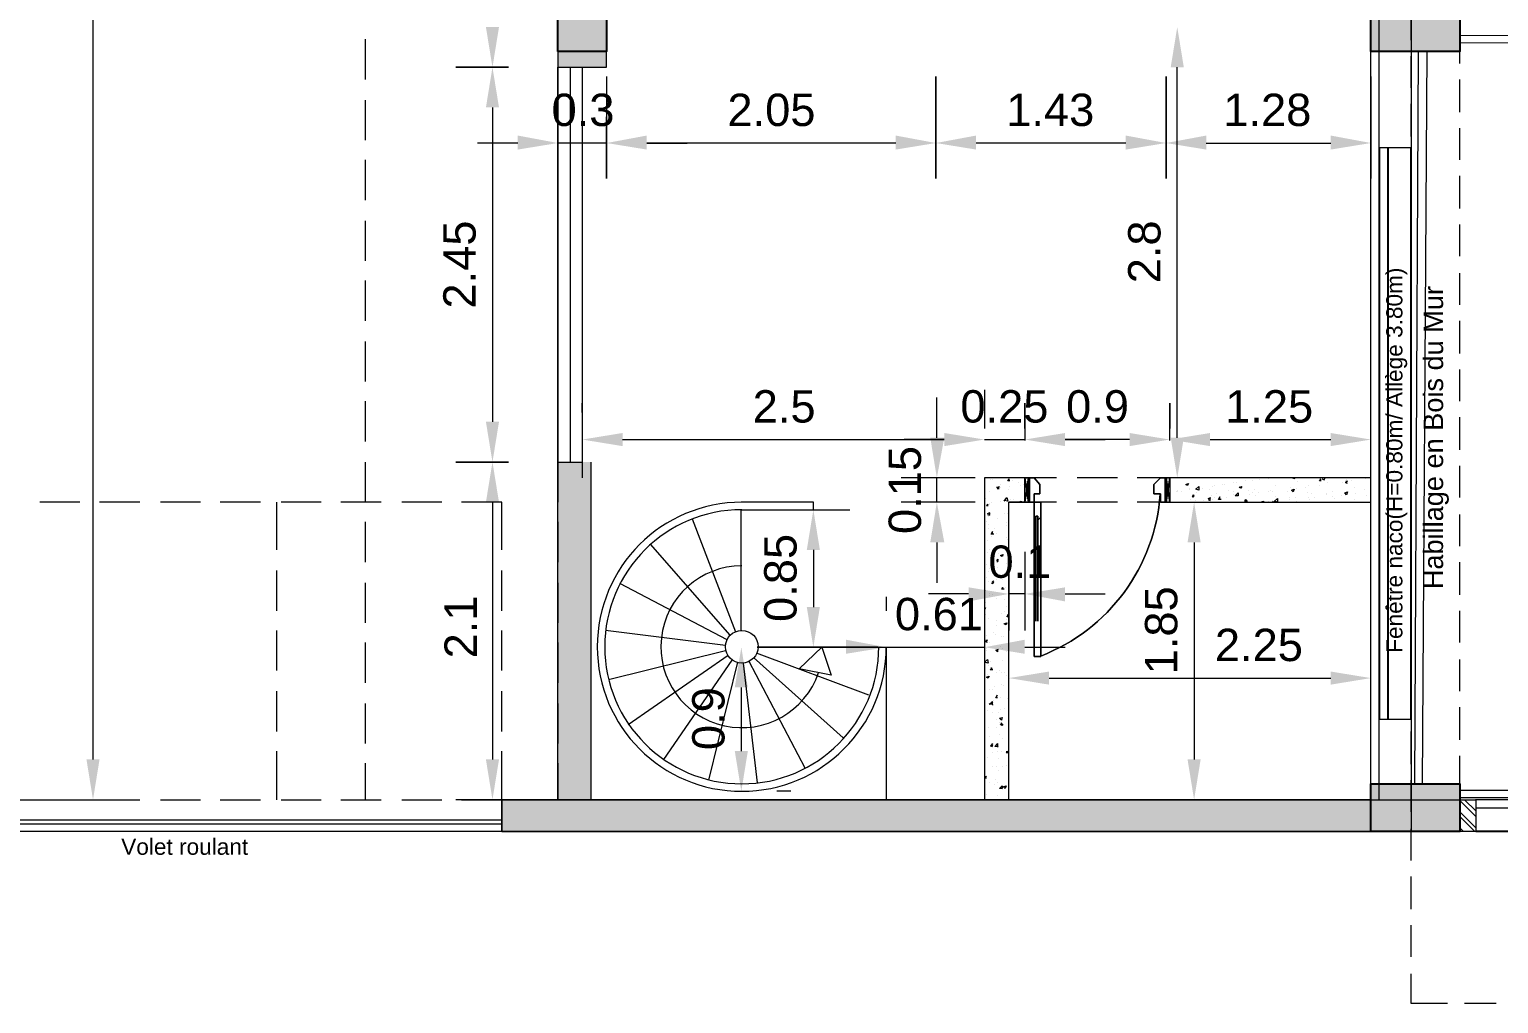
# Model space of a CAD drawing. Header units: metres. Extents: x 9.8 to 52.5, y 3 to 36.6.
# Drawn here: x 21.33 to 30.46, y 4.58 to 10.64 of the extents above; entities that cross this region are included whole.
import ezdxf

# ---------------------------------------------------------------- set-up
doc = ezdxf.new("R2010")
doc.units = ezdxf.units.M
doc.header["$MEASUREMENT"] = 0
for name, color, linetype, true_color in [('PDF_A+CACHE', 7, 'Continuous', 0x991b1e), ('PDF_A- PROJECTION', 252, 'Continuous', 0x696969), ('PDF_AA-HATCH', 7, 'Continuous', 0x525252), ('PDF_LAY-LINES', 7, 'Continuous', 0x939598), ('PDF_Layer3', 7, 'Continuous', 0xcc0000), ('PDF_RC i&d', 252, 'Continuous', 0x696969)]:
    doc.layers.add(name, color=color, linetype=linetype, true_color=true_color)
for name, color, linetype in [('PDF_A- DOORS AND WINDOWS', 7, 'Continuous'), ('PDF_A- STAIRS', 7, 'Continuous'), ('PDF_A- WALL', 7, 'Continuous'), ('PDF_A- WOOD', 7, 'Continuous'), ('PDF_A-FURNITURE', 7, 'Continuous'), ('PDF_BETON', 7, 'Continuous'), ('PDF_COTESCONSTRUCTION', 7, 'Continuous'), ('PDF_INTERIORWALL', 7, 'Continuous'), ('PDF_Text', 7, 'Continuous'), ('PDF_VETRATA', 7, 'Continuous')]:
    doc.layers.add(name, color=color, linetype=linetype)
doc.styles.add('PDF ArialMT', font='arial.ttf')

msp = doc.modelspace()

# ---------------------------------------------------------------- linework, layer by layer
at = {"layer": 'PDF_A+CACHE', "lineweight": 5}
for points in [[(23.4169, 10.575), (23.4169, 10.3251)], [(24.6143, 10.575), (24.6143, 10.3251)], [(23.4169, 10.1972), (23.4169, 9.9473)], [(24.6143, 10.1972), (24.6143, 9.9473)], [(23.4169, 9.8252), (23.4169, 9.5753)], [(24.6143, 9.8252), (24.6143, 9.5753)], [(23.4169, 9.4474), (23.4169, 9.1975)], [(24.6143, 9.4474), (24.6143, 9.1975)], [(23.4169, 9.0754), (23.4169, 8.8255)], [(24.6143, 9.0754), (24.6143, 8.8255)], [(23.4169, 8.6976), (23.4169, 8.4476)], [(24.6143, 8.6976), (24.6143, 8.4476)], [(23.4169, 8.3256), (23.4169, 8.0756)], [(24.6143, 8.3256), (24.6143, 8.0756)], [(23.4169, 7.9478), (23.4169, 7.6978)], [(24.6143, 7.9478), (24.6143, 7.6978)], [(23.4169, 7.5758), (23.4169, 7.3258)], [(24.6143, 7.5758), (24.6143, 7.3258)], [(23.4169, 7.1979), (23.4169, 6.948)], [(24.6143, 7.1979), (24.6143, 6.948)], [(23.4169, 6.8259), (23.4169, 6.576)], [(24.6143, 6.8259), (24.6143, 6.576)], [(23.4169, 6.4481), (23.4169, 6.1982)], [(24.6143, 6.4481), (24.6143, 6.1982)], [(23.4169, 6.0761), (23.4169, 5.8494)], [(24.6143, 6.0761), (24.6143, 5.8494)]]:
    msp.add_lwpolyline(points, dxfattribs=at)
at = {"layer": 'PDF_A- DOORS AND WINDOWS', "lineweight": 13}
msp.add_lwpolyline([(24.6143, 10.4007), (24.6143, 7.9478)], close=True, dxfattribs=at)
for points in [[(24.6899, 10.4007), (24.6899, 7.9478)], [(24.7654, 10.4007), (24.7654, 7.9478)]]:
    msp.add_lwpolyline(points, dxfattribs=at)
at = {"layer": 'PDF_A- DOORS AND WINDOWS', "color": 153, "lineweight": 25, "true_color": 0x5ca5e0}
for points in [[(29.7177, 9.9008), (29.7177, 6.3493)], [(29.77, 9.9008), (29.77, 6.3493)]]:
    msp.add_lwpolyline(points, dxfattribs=at)
at = {"layer": 'PDF_A- PROJECTION', "lineweight": 9}
for points in [[(29.9154, 10.5692), (29.9154, 10.7727)], [(29.6654, 10.4007), (29.6654, 10.5983)], [(30.2176, 10.4239), (30.2176, 10.6215)], [(29.9154, 10.2728), (29.9154, 10.4704)], [(30.2176, 10.1217), (30.2176, 10.3251)], [(29.6654, 10.0984), (29.6654, 10.3019)], [(29.9154, 9.9705), (29.9154, 10.174)], [(29.6654, 9.802), (29.6654, 9.9996)], [(30.2176, 9.8252), (30.2176, 10.0229)], [(29.9154, 9.6741), (29.9154, 9.8717)], [(29.6654, 9.4997), (29.6654, 9.6973)], [(30.2176, 9.523), (30.2176, 9.7264)], [(29.9154, 9.3718), (29.9154, 9.5695)], [(30.2176, 9.2265), (30.2176, 9.4242)], [(29.6654, 9.1975), (29.6654, 9.4009)], [(29.9154, 9.0696), (29.9154, 9.273)], [(29.6654, 8.901), (29.6654, 9.0987)], [(30.2176, 8.9243), (30.2176, 9.1219)], [(29.9154, 8.7732), (29.9154, 8.9708)], [(29.6654, 8.5988), (29.6654, 8.7964)], [(30.2176, 8.622), (30.2176, 8.8255)], [(29.9154, 8.4709), (29.9154, 8.6685)], [(29.6654, 8.2965), (29.6654, 8.5)], [(30.2176, 8.3256), (30.2176, 8.5232)], [(29.9154, 8.1686), (29.9154, 8.3721)], [(30.2176, 8.0233), (30.2176, 8.2268)], [(29.6654, 8.0001), (29.6654, 8.1977)], [(29.9154, 7.8722), (29.9154, 8.0698)], [(29.6654, 7.6978), (29.6654, 7.9013)], [(30.2176, 7.7269), (30.2176, 7.9245)], [(29.9154, 7.57), (29.9154, 7.7734)], [(29.6654, 7.4014), (29.6654, 7.599)], [(30.2176, 7.4246), (30.2176, 7.6223)], [(29.9154, 7.2735), (29.9154, 7.4711)], [(30.2176, 7.1224), (30.2176, 7.3258)], [(29.6654, 7.0991), (29.6654, 7.2968)], [(29.9154, 6.9713), (29.9154, 7.1689)], [(29.6654, 6.7969), (29.6654, 7.0003)], [(30.2176, 6.8259), (30.2176, 7.0236)], [(29.9154, 6.669), (29.9154, 6.8724)], [(29.6654, 6.5004), (29.6654, 6.6981)], [(30.2176, 6.5237), (30.2176, 6.7213)], [(29.9154, 6.3726), (29.9154, 6.5702)], [(29.6654, 6.1982), (29.6654, 6.4016)], [(30.2176, 6.2214), (30.2176, 6.4249)], [(29.9154, 6.0703), (29.9154, 6.2737)], [(30.2176, 5.9482), (30.2176, 6.1226)], [(29.6654, 5.9482), (29.6654, 6.0994)], [(29.9154, 5.7739), (29.9154, 5.9715)], [(29.9154, 5.4716), (29.9154, 5.6692)], [(29.9154, 5.1694), (29.9154, 5.3728)], [(29.9154, 4.8729), (29.9154, 5.0705)], [(30.142, 4.5823), (29.9154, 4.5823), (29.9154, 4.7683)], [(30.4443, 4.5823), (30.2467, 4.5823)]]:
    msp.add_lwpolyline(points, dxfattribs=at)
at = {"layer": 'PDF_A- STAIRS', "lineweight": 18}
for points in [[(25.7536, 6.9015), (25.7536, 7.6513), (26.2011, 7.6513), (26.2011, 7.6978), (25.7536, 7.6978)], [(25.7187, 6.8899), (25.4513, 7.5932)], [(25.6838, 6.8724), (25.1897, 7.4363)], [(25.6664, 6.8434), (24.9979, 7.1921)], [(25.6547, 6.8085), (24.9107, 6.9015)], [(25.6547, 6.7736), (24.9282, 6.5934)], [(25.8466, 6.762), (26.5441, 6.5004)], [(25.8524, 6.7969), (26.6545, 6.7969), (26.6545, 5.8494)], [(25.6722, 6.7446), (25.0502, 6.3144)], [(25.6954, 6.7155), (25.2711, 6.0994)], [(25.7303, 6.7039), (25.5501, 5.9715)], [(25.7652, 6.6981), (25.8524, 5.9541)], [(25.8001, 6.7097), (26.1488, 6.0471)], [(25.8291, 6.7329), (26.3871, 6.2331)]]:
    msp.add_lwpolyline(points, dxfattribs=at)
for points in [[(26.6022, 6.7969), (25.8524, 6.7969)], [(26.3116, 6.6225), (26.1139, 6.6632), (26.2534, 6.7969)]]:
    msp.add_lwpolyline(points, close=True, dxfattribs=at)
msp.add_circle((25.7565, 6.7998), 0.1017, dxfattribs=at)
for radius, start, end in [(0.898, 89.99997, 359.99997), (0.8515, 90.00001, 359.99999), (0.5028, 90.00007, 341.43312)]:
    msp.add_arc((25.7565, 6.7998), radius, start, end, dxfattribs=at)
at = {"layer": 'PDF_A- WALL', "lineweight": 5}
for points in [[(29.9154, 13.5511), (29.9154, 9.9008), (29.7177, 9.9008), (29.7177, 13.5511)], [(29.7177, 9.9008), (29.7177, 10.4995), (29.9154, 10.4995), (29.9154, 9.9008)], [(29.9154, 6.3493), (29.9154, 5.9482), (29.7177, 5.9482), (29.7177, 6.3493)], [(30.3164, 5.6518), (24.2655, 5.6518), (24.2655, 5.8494), (30.3164, 5.8494)], [(24.2655, 5.8494), (24.2655, 5.6518), (29.6654, 5.6518), (29.6654, 5.8494)]]:
    msp.add_lwpolyline(points, close=True, dxfattribs=at)
msp.add_lwpolyline([(29.7177, 5.8494), (29.7177, 6.3493), (29.9154, 6.3493), (29.9154, 5.6518)], dxfattribs=at)
at = {"layer": 'PDF_A- WALL', "transparency": 33554559}
for points in [[(29.6654, 5.8494), (24.2655, 5.8494), (29.6654, 5.6518)], [(24.2655, 5.8494), (29.6654, 5.6518), (24.2655, 5.6518)]]:
    msp.add_solid(points, dxfattribs=at)
at = {"layer": 'PDF_A- WOOD', "lineweight": 5}
for points in [[(27.5148, 7.849), (27.538, 7.6978), (27.538, 7.849), (27.5148, 7.6978), (27.5729, 7.6978), (27.5729, 7.7501), (27.6078, 7.7501), (27.6078, 7.8083), (27.5729, 7.849)], [(27.5148, 7.849), (27.5729, 7.849), (27.6078, 7.8083), (27.6078, 7.7501), (27.5729, 7.7501), (27.5729, 7.6978), (27.5148, 7.6978), (27.538, 7.849), (27.538, 7.6978)], [(27.5438, 7.849), (27.5438, 7.6978)], [(27.5438, 7.849), (27.5438, 7.6978)], [(28.4157, 7.849), (28.4157, 7.6978), (28.3925, 7.849), (28.3925, 7.6978), (28.4157, 7.849), (28.3925, 7.6978), (28.3925, 7.849), (28.4157, 7.6978), (28.3925, 7.849), (28.3925, 7.6978), (28.4157, 7.849), (28.3576, 7.849), (28.3169, 7.8083), (28.3169, 7.7501), (28.3576, 7.7501), (28.3576, 7.6978), (28.4157, 7.6978), (28.3576, 7.6978), (28.4157, 7.6978), (28.3576, 7.6978), (28.3576, 7.7501), (28.3169, 7.7501), (28.3169, 7.8083), (28.3576, 7.849), (28.4157, 7.849), (28.3576, 7.849), (28.3169, 7.8083), (28.3169, 7.7501), (28.3576, 7.7501), (28.3576, 7.6978), (28.4157, 7.6978), (28.3576, 7.6978), (28.4157, 7.6978), (28.3576, 7.6978), (28.3576, 7.7501), (28.3169, 7.7501), (28.3169, 7.8083), (28.3576, 7.849)], [(28.3867, 7.849), (28.3867, 7.6978)], [(28.3867, 7.849), (28.3867, 7.6978)], [(28.3925, 7.6978), (28.3925, 7.849), (28.4157, 7.6978), (28.3925, 7.849), (28.3925, 7.6978), (28.4157, 7.849)], [(27.6136, 6.7388), (27.5729, 6.7388), (27.5729, 7.6978), (27.6136, 7.6978)], [(27.6136, 6.7388), (27.5729, 6.7388), (27.5729, 7.6978), (27.6136, 7.6978)], [(27.6136, 6.7388), (27.6136, 7.6978), (27.5729, 7.6978), (27.5729, 6.7388)], [(27.5729, 7.6048), (27.5845, 7.5874)], [(27.5729, 7.6048), (27.5845, 7.5874)], [(27.5845, 7.6106), (27.5961, 7.6106)], [(27.6136, 7.6048), (27.5961, 7.5874)], [(27.6136, 7.6048), (27.5961, 7.5874)]]:
    msp.add_lwpolyline(points, close=True, dxfattribs=at)
for points in [[(27.5148, 7.849), (27.538, 7.6978), (27.538, 7.849), (27.5148, 7.6978), (27.5729, 7.6978), (27.5729, 7.7501), (27.6078, 7.7501), (27.5729, 7.7501), (27.5729, 7.6978), (27.5148, 7.6978)], [(27.6078, 7.8083), (27.5729, 7.849), (27.5148, 7.849)], [(27.5148, 7.849), (27.538, 7.6978), (27.538, 7.849), (27.5148, 7.6978)], [(27.6078, 7.8083), (27.5729, 7.849), (27.5148, 7.849)], [(27.6078, 7.8083), (27.5729, 7.849), (27.5148, 7.849)], [(27.5148, 7.6978), (27.5148, 7.849)], [(27.5148, 7.849), (27.538, 7.6978), (27.538, 7.849), (27.5148, 7.6978)], [(27.5438, 7.6978), (27.5438, 7.849)], [(27.6078, 7.7501), (27.6078, 7.8083)], [(27.6078, 7.7501), (27.6078, 7.8083)], [(27.6078, 7.7501), (27.6078, 7.8083)], [(28.3576, 7.6978), (28.4157, 7.6978), (28.3576, 7.6978), (28.3576, 7.7501), (28.3169, 7.7501), (28.3169, 7.8083), (28.3576, 7.849), (28.4157, 7.849)], [(28.3867, 7.6978), (28.3867, 7.849)], [(27.6078, 7.7501), (27.5729, 7.7501), (27.5729, 7.6978), (27.5148, 7.6978)], [(27.5729, 7.6978), (27.6136, 7.6978)], [(27.5729, 7.6978), (27.5729, 6.7388), (27.6136, 6.7388)], [(27.5729, 7.6978), (27.6136, 7.6978)], [(27.5729, 7.6978), (27.5729, 6.7388), (27.6136, 6.7388)], [(27.6136, 7.6978), (27.6136, 6.7388)], [(27.6136, 7.6978), (27.6136, 6.7388)], [(27.5845, 7.5874), (27.5729, 7.6048)], [(27.5961, 6.9596), (27.5961, 7.6106), (27.5961, 6.9596), (27.5961, 7.6106), (27.5845, 7.6106), (27.5961, 7.6106), (27.5961, 6.9596), (27.5961, 7.6106), (27.5845, 7.6106), (27.5845, 6.9596), (27.5845, 7.6106), (27.5845, 6.9596), (27.5845, 7.6106), (27.5845, 6.9596)], [(27.5961, 7.5874), (27.6136, 7.6048)]]:
    msp.add_lwpolyline(points, dxfattribs=at)
msp.add_lwpolyline([(27.6147, 6.7423, 0.290774), (28.3559, 7.7486, -0.290774)], format="xyb", close=True, dxfattribs=at)
at = {"layer": 'PDF_A-FURNITURE', "lineweight": 5}
for points in [[(34.6003, 10.5809), (30.2176, 10.5983)], [(29.9386, 5.9482), (29.9619, 10.4995)], [(29.9851, 5.9482), (30.0142, 10.4995)], [(34.6003, 10.5285), (30.2176, 10.5518)], [(39.2794, 5.9076), (30.2176, 5.9076)], [(39.2794, 5.8611), (30.2176, 5.8611)]]:
    msp.add_lwpolyline(points, dxfattribs=at)
at = {"layer": 'PDF_AA-HATCH', "lineweight": 18}
for points in [[(30.3164, 5.7448), (30.2176, 5.8436)], [(30.3164, 5.7797), (30.2467, 5.8494)], [(30.3164, 5.8436), (30.3106, 5.8494)], [(30.3164, 5.6751), (30.2176, 5.7739)], [(30.3106, 5.6518), (30.2176, 5.7448)], [(30.2409, 5.6518), (30.2176, 5.6751)]]:
    msp.add_lwpolyline(points, dxfattribs=at)
at = {"layer": 'PDF_BETON', "lineweight": 25}
for points in [[(24.6143, 10.4995), (24.6143, 10.8017), (24.9165, 10.8017), (24.9165, 10.4995)], [(29.6654, 10.4995), (29.6654, 10.8017), (30.2176, 10.8017), (30.2176, 10.4995)], [(29.6654, 5.6518), (29.6654, 5.9482), (30.2176, 5.9482), (30.2176, 5.6518)]]:
    msp.add_lwpolyline(points, close=True, dxfattribs=at)
at = {"layer": 'PDF_BETON', "transparency": 33554559}
for points in [[(24.6143, 10.8017), (24.6143, 10.4995), (24.9165, 10.8017)], [(24.6143, 10.4995), (24.9165, 10.8017), (24.9165, 10.4995)], [(29.6654, 10.8017), (29.6654, 10.4995), (30.2176, 10.8017)], [(29.6654, 10.4995), (30.2176, 10.8017), (30.2176, 10.4995)], [(29.6654, 5.9482), (29.6654, 5.6518), (30.2176, 5.9482)], [(29.6654, 5.6518), (30.2176, 5.9482), (30.2176, 5.6518)]]:
    msp.add_solid(points, dxfattribs=at)
at = {"layer": 'PDF_COTESCONSTRUCTION', "lineweight": 5}
for points in [[(21.7255, 6.0994), (21.7255, 35.2029)], [(24.9165, 10.3425), (24.9165, 9.709), (24.9165, 10.0926)], [(28.4622, 8.0989), (28.4622, 10.4007)], [(29.6654, 10.3425), (29.6654, 9.709)], [(24.2074, 10.1507), (24.2074, 8.1977)], [(24.6143, 10.0926), (24.6143, 9.709)], [(24.3644, 9.9299), (24.1144, 9.9299)], [(24.9165, 9.9299), (24.6143, 9.9299)], [(26.7126, 9.9299), (25.1665, 9.9299), (25.4164, 9.9299)], [(28.1425, 9.9299), (27.2125, 9.9299)], [(28.6424, 9.9299), (29.4155, 9.9299)], [(24.7654, 8.2558), (24.7654, 8.314)], [(26.9684, 8.0989), (26.9684, 8.3488)], [(27.2648, 8.3953), (27.2648, 8.314), (27.2648, 8.157)], [(27.5148, 8.157), (27.5148, 8.314), (27.5148, 8.0815)], [(28.4157, 8.0815), (28.4157, 8.314), (28.4157, 8.157)], [(29.6654, 8.157), (29.6654, 8.314)], [(25.0154, 8.0873), (27.0149, 8.0873), (26.7649, 8.0873)], [(27.2648, 8.0873), (27.5148, 8.0873)], [(28.1658, 8.0873), (27.7647, 8.0873), (28.0146, 8.0873)], [(28.6657, 8.0873), (29.4155, 8.0873)], [(27.2067, 7.849), (26.7475, 7.849)], [(26.9684, 7.6978), (26.9684, 7.849)], [(27.7124, 7.849), (27.5148, 7.849)], [(28.0902, 7.849), (27.8403, 7.849)], [(28.4157, 7.849), (28.2123, 7.849)], [(28.7238, 7.849), (28.6889, 7.849)], [(24.2074, 7.6978), (24.2074, 6.0994)], [(27.2067, 7.6978), (26.7475, 7.6978)], [(27.7124, 7.6978), (27.5148, 7.6978)], [(28.0902, 7.6978), (27.8403, 7.6978)], [(28.4157, 7.6978), (28.2123, 7.6978)], [(28.7238, 7.6978), (28.7935, 7.6978)], [(26.0616, 7.6513), (26.4278, 7.6513)], [(26.2011, 7.4014), (26.2011, 7.0468)], [(26.9684, 7.4479), (26.9684, 7.1979)], [(28.5668, 7.4479), (28.5668, 6.0994)], [(27.416, 7.3898), (27.416, 6.9015)], [(27.5148, 7.3898), (27.5148, 6.9015)], [(27.166, 7.1282), (26.9161, 7.1282)], [(27.5148, 7.1282), (27.416, 7.1282)], [(27.7647, 7.1282), (28.0146, 7.1282)], [(26.6545, 7.1108), (26.6545, 7.0236)], [(27.2648, 7.1108), (27.2648, 7.0236)], [(25.9744, 6.7969), (26.0616, 6.7969), (26.4278, 6.7969)], [(26.4046, 6.7969), (26.1546, 6.7969)], [(26.6545, 6.7969), (27.2648, 6.7969)], [(27.416, 6.7562), (27.416, 6.8318)], [(27.5148, 6.7969), (27.7647, 6.7969)], [(29.6654, 6.7562), (29.6654, 6.8318)], [(27.6659, 6.6051), (29.4155, 6.6051)], [(25.7536, 6.5469), (25.7536, 6.1517)], [(20.5746, 5.8494), (21.9521, 5.8494)], [(24.3062, 5.8494), (23.9807, 5.8494)], [(26.0616, 5.9017), (25.9744, 5.9017)], [(28.7238, 5.8494), (28.7935, 5.8494)]]:
    msp.add_lwpolyline(points, dxfattribs=at)
for points in [[(23.9807, 10.4007), (24.3062, 10.4007)], [(26.9626, 9.709), (26.9626, 10.3425)], [(28.3925, 9.709), (28.3925, 10.3425)], [(23.9807, 7.9478), (24.3062, 7.9478)]]:
    msp.add_lwpolyline(points, close=True, dxfattribs=at)
at = {"layer": 'PDF_COTESCONSTRUCTION', "transparency": 33554559}
for points in [[(24.1667, 10.6506), (24.2481, 10.6506), (24.2074, 10.4007)], [(28.4215, 10.4007), (28.5029, 10.4007), (28.4622, 10.6506)], [(24.1667, 10.1507), (24.2481, 10.1507), (24.2074, 10.4007)], [(24.3644, 9.9764), (24.3644, 9.8892), (24.6143, 9.9299)], [(25.1665, 9.9764), (25.1665, 9.8892), (24.9165, 9.9299)], [(25.1665, 9.9764), (25.1665, 9.8892), (24.9165, 9.9299)], [(26.7126, 9.9764), (26.7126, 9.8892), (26.9626, 9.9299)], [(27.2125, 9.9764), (27.2125, 9.8892), (26.9626, 9.9299)], [(28.1425, 9.9764), (28.1425, 9.8892), (28.3925, 9.9299)], [(28.6424, 9.9764), (28.6424, 9.8892), (28.3925, 9.9299)], [(29.4155, 9.9764), (29.4155, 9.8892), (29.6654, 9.9299)], [(24.1667, 8.1977), (24.2481, 8.1977), (24.2074, 7.9478)], [(25.0154, 8.128), (25.0154, 8.0466), (24.7654, 8.0873)], [(27.0149, 8.128), (27.0149, 8.0466), (27.2648, 8.0873)], [(27.0149, 8.128), (27.0149, 8.0466), (27.2648, 8.0873)], [(27.7647, 8.128), (27.7647, 8.0466), (27.5148, 8.0873)], [(27.7647, 8.128), (27.7647, 8.0466), (27.5148, 8.0873)], [(28.1658, 8.128), (28.1658, 8.0466), (28.4157, 8.0873)], [(28.6657, 8.128), (28.6657, 8.0466), (28.4157, 8.0873)], [(29.4155, 8.128), (29.4155, 8.0466), (29.6654, 8.0873)], [(26.9277, 8.0989), (27.0149, 8.0989), (26.9684, 7.849)], [(28.4215, 8.0989), (28.5029, 8.0989), (28.4622, 7.849)], [(24.1667, 7.6978), (24.2481, 7.6978), (24.2074, 7.9478)], [(26.9277, 7.4479), (27.0149, 7.4479), (26.9684, 7.6978)], [(28.5262, 7.4479), (28.6075, 7.4479), (28.5668, 7.6978)], [(26.1604, 7.4014), (26.2418, 7.4014), (26.2011, 7.6513)], [(27.166, 7.1689), (27.166, 7.0817), (27.416, 7.1282)], [(27.7647, 7.1689), (27.7647, 7.0817), (27.5148, 7.1282)], [(26.1604, 7.0468), (26.2418, 7.0468), (26.2011, 6.7969)], [(25.7129, 6.5469), (25.7942, 6.5469), (25.7536, 6.7969)], [(26.4046, 6.8434), (26.4046, 6.7562), (26.6545, 6.7969)], [(27.5148, 6.8434), (27.5148, 6.7562), (27.2648, 6.7969)], [(27.6659, 6.6458), (27.6659, 6.5644), (27.416, 6.6051)], [(29.4155, 6.6458), (29.4155, 6.5644), (29.6654, 6.6051)], [(25.7129, 6.1517), (25.7942, 6.1517), (25.7536, 5.9017)], [(21.6848, 6.0994), (21.7661, 6.0994), (21.7255, 5.8494)], [(24.1667, 6.0994), (24.2481, 6.0994), (24.2074, 5.8494)], [(28.5262, 6.0994), (28.6075, 6.0994), (28.5668, 5.8494)]]:
    msp.add_solid(points, dxfattribs=at)
at = {"layer": 'PDF_INTERIORWALL', "lineweight": 5}
for points in [[(24.6143, 10.4995), (24.6143, 10.4007), (24.9165, 10.4007), (24.9165, 10.4995)], [(24.6143, 5.8494), (24.6143, 7.849), (24.6143, 7.9478), (24.7654, 7.9478), (24.7654, 7.849)], [(24.8177, 7.9478), (24.8177, 5.8436)], [(27.416, 5.8494), (27.416, 7.6978), (27.5148, 7.6978), (27.5148, 7.849), (27.2648, 7.849), (27.2648, 5.8494)], [(27.2881, 7.849), (27.2881, 7.849)], [(27.2939, 7.7618), (27.2939, 7.7618)], [(27.2997, 7.8373), (27.2997, 7.8373)], [(27.3171, 7.8373), (27.3171, 7.8373)], [(27.352, 7.7966), (27.352, 7.7792), (27.3404, 7.7908), (27.3578, 7.7966)], [(27.3404, 7.7966), (27.3404, 7.7966)], [(27.3636, 7.8083), (27.3636, 7.8083)], [(27.3636, 7.7908), (27.3636, 7.7908)], [(27.4218, 7.8315), (27.4101, 7.8315), (27.416, 7.8431), (27.416, 7.8315)], [(27.416, 7.7792), (27.416, 7.7792)], [(27.4218, 7.7966), (27.4218, 7.7966)], [(27.4392, 7.8315), (27.4392, 7.8315)], [(27.4741, 7.8199), (27.4741, 7.8199)], [(27.4857, 7.8025), (27.4857, 7.8025)], [(27.509, 7.8083), (27.509, 7.8083)], [(29.6654, 7.849), (28.4157, 7.849), (28.4157, 7.6978), (29.6654, 7.6978)], [(28.4157, 7.7908), (28.4157, 7.7908)], [(28.4564, 7.7676), (28.4564, 7.7676)], [(28.4622, 7.849), (28.4622, 7.849)], [(28.4622, 7.7734), (28.4622, 7.7734)], [(28.4622, 7.7618), (28.4622, 7.7618)], [(28.4855, 7.7618), (28.4855, 7.7618)], [(28.5378, 7.785), (28.5378, 7.785)], [(28.5378, 7.7792), (28.5378, 7.7792)], [(28.5785, 7.785), (28.5785, 7.785)], [(28.6192, 7.785), (28.6192, 7.785)], [(28.6598, 7.7792), (28.6598, 7.7792)], [(28.6831, 7.7966), (28.6831, 7.7966)], [(28.6947, 7.8025), (28.6947, 7.8025)], [(28.7412, 7.8083), (28.7412, 7.8083)], [(28.7528, 7.8083), (28.7528, 7.8083)], [(28.7819, 7.7734), (28.7819, 7.7734)], [(28.811, 7.8199), (28.811, 7.8199)], [(28.811, 7.7618), (28.811, 7.7618)], [(28.8284, 7.8199), (28.8284, 7.8199)], [(28.8865, 7.8315), (28.8865, 7.8315)], [(28.904, 7.7734), (28.904, 7.7734)], [(28.9272, 7.8315), (28.9272, 7.8315)], [(28.9447, 7.7792), (28.9447, 7.7792)], [(28.9737, 7.8373), (28.9737, 7.8373)], [(29.026, 7.7676), (29.026, 7.7676)], [(29.0318, 7.8431), (29.0318, 7.8431)], [(29.0435, 7.7734), (29.0435, 7.7734)], [(29.0551, 7.7676), (29.0551, 7.7676)], [(29.0725, 7.8025), (29.0725, 7.8025)], [(29.1481, 7.7618), (29.1481, 7.7618)], [(29.1655, 7.7908), (29.1655, 7.7908)], [(29.1946, 7.8431), (29.1772, 7.849), (29.183, 7.849)], [(29.1888, 7.8431), (29.1888, 7.849)], [(29.2004, 7.785), (29.2004, 7.785)], [(29.2062, 7.8257), (29.2062, 7.8257)], [(29.2585, 7.7908), (29.2585, 7.7908)], [(29.276, 7.8025), (29.276, 7.8025)], [(29.3573, 7.8315), (29.3457, 7.8315), (29.3573, 7.8431)], [(29.3457, 7.8025), (29.3457, 7.8025)], [(29.3515, 7.8315), (29.3515, 7.8431)], [(29.3632, 7.849), (29.369, 7.849)], [(29.3632, 7.8431), (29.3748, 7.8373), (29.3806, 7.849)], [(29.398, 7.8199), (29.398, 7.8199)], [(29.4271, 7.7676), (29.4271, 7.7676)], [(29.491, 7.8199), (29.491, 7.8199)], [(29.5201, 7.8141), (29.5085, 7.8199), (29.5201, 7.8315)], [(29.5143, 7.8373), (29.5143, 7.8373)], [(29.5143, 7.8141), (29.5143, 7.8315)], [(29.5143, 7.7618), (29.5143, 7.7618)], [(29.5434, 7.8315), (29.5434, 7.8315)], [(29.5608, 7.7908), (29.5608, 7.7908)], [(29.6247, 7.7792), (29.6247, 7.7792)], [(29.6305, 7.8431), (29.6305, 7.8431)], [(27.2706, 7.7211), (27.2706, 7.7211)], [(27.2881, 7.6746), (27.2765, 7.6746), (27.2881, 7.6862)], [(27.2823, 7.6746), (27.2823, 7.6862)], [(27.2939, 7.692), (27.2939, 7.692)], [(27.2939, 7.6862), (27.2939, 7.6862)], [(27.3055, 7.6978), (27.3055, 7.6978)], [(27.3636, 7.7036), (27.3636, 7.7036)], [(27.3869, 7.7036), (27.4043, 7.7269), (27.4101, 7.7036), (27.3869, 7.7095)], [(27.3927, 7.7153), (27.3927, 7.7153)], [(27.4101, 7.7036), (27.4101, 7.7036)], [(27.5148, 7.6978), (27.416, 7.6978)], [(27.4276, 7.7153), (27.4276, 7.7153)], [(27.445, 7.7153), (27.445, 7.7153)], [(27.4741, 7.6978), (27.4915, 7.7036), (27.4915, 7.6978)], [(27.5148, 7.7095), (27.5148, 7.7095)], [(28.5436, 7.7153), (28.5436, 7.7153)], [(28.5668, 7.7327), (28.5552, 7.7327), (28.5668, 7.7443)], [(28.561, 7.7269), (28.561, 7.7443)], [(28.5727, 7.7095), (28.5727, 7.7095)], [(28.5843, 7.756), (28.5843, 7.756)], [(28.625, 7.7095), (28.625, 7.7095)], [(28.654, 7.7211), (28.6715, 7.7269)], [(28.654, 7.7153), (28.6657, 7.7095), (28.6657, 7.7211)], [(28.6773, 7.7385), (28.6773, 7.7385)], [(28.6831, 7.7153), (28.6831, 7.7153)], [(28.6947, 7.7269), (28.6947, 7.7269)], [(28.7063, 7.7501), (28.7063, 7.7501)], [(28.7354, 7.7153), (28.718, 7.7153), (28.7296, 7.7327)], [(28.7296, 7.7153), (28.7238, 7.7269)], [(28.7703, 7.7269), (28.7703, 7.7269)], [(28.811, 7.7443), (28.811, 7.7443)], [(28.8284, 7.7443), (28.8284, 7.7443)], [(28.8982, 7.7036), (28.8807, 7.7036), (28.8923, 7.7153)], [(28.8923, 7.6978), (28.8865, 7.7153)], [(28.9098, 7.7443), (28.9098, 7.7443)], [(28.9272, 7.756), (28.9272, 7.756)], [(28.9505, 7.7385), (28.9505, 7.7385)], [(28.9679, 7.756), (28.9679, 7.756)], [(28.9795, 7.6978), (28.997, 7.7036), (28.997, 7.6978)], [(29.0318, 7.7036), (29.0318, 7.7036)], [(29.0551, 7.6978), (29.0609, 7.7036)], [(29.0551, 7.6978), (29.0551, 7.6978)], [(29.0725, 7.7327), (29.0725, 7.7327)], [(29.1597, 7.7269), (29.1597, 7.7269)], [(29.1597, 7.7153), (29.1597, 7.7153)], [(29.1946, 7.7269), (29.1946, 7.7269)], [(29.2004, 7.7036), (29.2004, 7.7036)], [(29.2702, 7.756), (29.2702, 7.756)], [(29.276, 7.7269), (29.276, 7.7269)], [(29.2818, 7.7153), (29.2818, 7.7153)], [(29.2934, 7.7501), (29.2934, 7.7501)], [(29.3167, 7.7269), (29.3167, 7.7269)], [(29.3922, 7.7501), (29.3922, 7.7501)], [(29.3922, 7.7443), (29.3922, 7.7443)], [(29.4271, 7.7327), (29.4271, 7.7327)], [(29.4387, 7.7211), (29.4387, 7.7211)], [(29.4852, 7.7385), (29.4852, 7.7385)], [(29.5143, 7.7443), (29.5143, 7.7443)], [(29.5608, 7.7153), (29.5608, 7.7153)], [(29.5724, 7.7501), (29.5724, 7.7501)], [(29.6247, 7.6978), (29.6247, 7.6978)], [(29.6364, 7.7385), (29.6364, 7.7385)], [(27.2823, 7.6281), (27.2997, 7.6339)], [(27.2823, 7.6223), (27.2939, 7.6165), (27.2997, 7.6281)], [(27.2881, 7.6106), (27.2881, 7.6106)], [(27.2997, 7.6165), (27.2997, 7.6165)], [(27.3462, 7.599), (27.3462, 7.599)], [(27.3869, 7.6281), (27.3869, 7.6281)], [(27.4101, 7.6281), (27.4101, 7.6281)], [(27.2765, 7.5758), (27.2765, 7.5758)], [(27.2881, 7.5583), (27.2881, 7.5583)], [(27.2881, 7.5351), (27.2881, 7.5351)], [(27.323, 7.5002), (27.3055, 7.5002), (27.3171, 7.5176)], [(27.3171, 7.5002), (27.3113, 7.5118)], [(27.3288, 7.5351), (27.3288, 7.5351)], [(27.3404, 7.506), (27.3404, 7.506)], [(27.3985, 7.57), (27.3985, 7.57)], [(27.4043, 7.5525), (27.4043, 7.5525)], [(27.2648, 7.4479), (27.2648, 7.4479)], [(27.2823, 7.4595), (27.2823, 7.4595)], [(27.2939, 7.4072), (27.2939, 7.4072)], [(27.3055, 7.4828), (27.3055, 7.4828)], [(27.3985, 7.4014), (27.3985, 7.4014)], [(27.4043, 7.4769), (27.4043, 7.4769)], [(27.4101, 7.4653), (27.4101, 7.4653)], [(27.2765, 7.3084), (27.2765, 7.3084)], [(27.2823, 7.3839), (27.2823, 7.3839)], [(27.3055, 7.3374), (27.3055, 7.3374)], [(27.352, 7.3316), (27.3404, 7.3316), (27.352, 7.3433)], [(27.3462, 7.3258), (27.3462, 7.3433)], [(27.352, 7.3781), (27.352, 7.3781)], [(27.3811, 7.3607), (27.3811, 7.3607)], [(27.3985, 7.32), (27.3985, 7.32)], [(27.4101, 7.3839), (27.4101, 7.3839)], [(27.2765, 7.2328), (27.2765, 7.2328)], [(27.2881, 7.2677), (27.2881, 7.2677)], [(27.2939, 7.2851), (27.2939, 7.2851)], [(27.3346, 7.2444), (27.3346, 7.2444)], [(27.3404, 7.2154), (27.3404, 7.2154)], [(27.3462, 7.2909), (27.3462, 7.2909)], [(27.3753, 7.2154), (27.3753, 7.2154)], [(27.3927, 7.2444), (27.3927, 7.2444)], [(27.2706, 7.1514), (27.2706, 7.1514)], [(27.2881, 7.2038), (27.2881, 7.2038)], [(27.2939, 7.1282), (27.2939, 7.1282)], [(27.3055, 7.1979), (27.3171, 7.1921), (27.323, 7.2038)], [(27.3113, 7.2038), (27.323, 7.2096)], [(27.3171, 7.1224), (27.3171, 7.1224)], [(27.3869, 7.1573), (27.3695, 7.1573), (27.3811, 7.1689)], [(27.3811, 7.1573), (27.3753, 7.1689)], [(27.3927, 7.1689), (27.3927, 7.1689)], [(27.416, 7.1224), (27.416, 7.1224)], [(27.2648, 7.041), (27.2706, 7.041), (27.2648, 7.0294)], [(27.2706, 7.0759), (27.2706, 7.0759)], [(27.2939, 7.1166), (27.2939, 7.1166)], [(27.3404, 7.0991), (27.3404, 7.0991)], [(27.3869, 7.0933), (27.3869, 7.0933)], [(27.3985, 7.0526), (27.3985, 7.0526)], [(27.2706, 7.0003), (27.2706, 7.0003)], [(27.2881, 6.9771), (27.2881, 6.9771)], [(27.3404, 6.9654), (27.3404, 6.9654)], [(27.3695, 7.0061), (27.3695, 7.0061)], [(27.3811, 6.9422), (27.3811, 6.9422)], [(27.3869, 7.0178), (27.3869, 7.0178)], [(27.3985, 6.9713), (27.3985, 6.9713)], [(27.416, 6.9829), (27.4043, 6.9887), (27.416, 7.0003)], [(27.4101, 6.9829), (27.4101, 7.0003)], [(27.2648, 6.9248), (27.2648, 6.9248)], [(27.2765, 6.8724), (27.2765, 6.8724)], [(27.323, 6.8899), (27.323, 6.8899)], [(27.3346, 6.8783), (27.3346, 6.8783)], [(27.3404, 6.9306), (27.3404, 6.9306)], [(27.3695, 6.8608), (27.3695, 6.8608)], [(27.3811, 6.8666), (27.3811, 6.8666)], [(27.2823, 6.8259), (27.2706, 6.8318), (27.2823, 6.8434)], [(27.2765, 6.8259), (27.2765, 6.8434)], [(27.2765, 6.7911), (27.2765, 6.7911)], [(27.2765, 6.7736), (27.2765, 6.7736)], [(27.2939, 6.8259), (27.2939, 6.8259)], [(27.3462, 6.7853), (27.3462, 6.7678), (27.3346, 6.7794), (27.352, 6.7853)], [(27.3636, 6.8027), (27.3636, 6.8027)], [(27.3753, 6.7911), (27.3753, 6.7911)], [(27.3985, 6.7678), (27.3985, 6.7678)], [(27.2881, 6.6864), (27.2881, 6.6864)], [(27.2997, 6.7097), (27.2997, 6.7097)], [(27.3171, 6.6574), (27.2997, 6.6574), (27.3113, 6.669)], [(27.3113, 6.6574), (27.3055, 6.669)], [(27.3753, 6.7155), (27.3753, 6.7155)], [(27.2823, 6.6283), (27.2823, 6.6283)], [(27.3404, 6.6399), (27.3404, 6.6399)], [(27.3578, 6.6516), (27.3578, 6.6516)], [(27.3695, 6.6399), (27.3695, 6.6399)], [(27.3869, 6.6399), (27.3869, 6.6399)], [(27.4043, 6.6225), (27.4043, 6.6225)], [(27.2939, 6.5353), (27.2939, 6.5353)], [(27.3113, 6.5353), (27.3113, 6.5353)], [(27.3288, 6.5528), (27.3288, 6.5528)], [(27.3462, 6.483), (27.3346, 6.483), (27.3462, 6.5004)], [(27.3404, 6.483), (27.3404, 6.4946)], [(27.3636, 6.483), (27.3636, 6.483)], [(27.3695, 6.5644), (27.3695, 6.5644)], [(27.3811, 6.5586), (27.3811, 6.5586)], [(27.2648, 6.4598), (27.2648, 6.4598)], [(27.2648, 6.4191), (27.2648, 6.4191)], [(27.2823, 6.4016), (27.2823, 6.4016)], [(27.3171, 6.4423), (27.2939, 6.4423), (27.3171, 6.4598)], [(27.3171, 6.4365), (27.3113, 6.4598)], [(27.323, 6.4656), (27.323, 6.4656)], [(27.3636, 6.4074), (27.3636, 6.4074)], [(27.3869, 6.4133), (27.3869, 6.4133)], [(27.4101, 6.4772), (27.4101, 6.4772)], [(27.3113, 6.39), (27.3113, 6.39)], [(27.3404, 6.3493), (27.3404, 6.3493)], [(27.352, 6.39), (27.352, 6.39)], [(27.3578, 6.3319), (27.3578, 6.3319)], [(27.3811, 6.3144), (27.3636, 6.3144), (27.3753, 6.3261)], [(27.3753, 6.3086), (27.3695, 6.3261)], [(27.2881, 6.297), (27.2881, 6.297)], [(27.2939, 6.2447), (27.2939, 6.2447)], [(27.3404, 6.297), (27.3404, 6.297)], [(27.3578, 6.2563), (27.3578, 6.2563)], [(27.3753, 6.2272), (27.3753, 6.2272)], [(27.2997, 6.1866), (27.3113, 6.1807), (27.3171, 6.1924)], [(27.2997, 6.1807), (27.2997, 6.1807)], [(27.3055, 6.1866), (27.3171, 6.1982)], [(27.3113, 6.1401), (27.3113, 6.1401)], [(27.3462, 6.1807), (27.3288, 6.1807), (27.3462, 6.1982), (27.3462, 6.1749)], [(27.3462, 6.1517), (27.3462, 6.1517)], [(27.352, 6.1807), (27.352, 6.1807)], [(27.3695, 6.1459), (27.3695, 6.1459)], [(27.4101, 6.1401), (27.3985, 6.1401), (27.4101, 6.1517)], [(27.4043, 6.1401), (27.4043, 6.1517)], [(27.2648, 6.0296), (27.2648, 6.0296)], [(27.2823, 6.111), (27.2823, 6.111)], [(27.3113, 6.0529), (27.3113, 6.0529)], [(27.3404, 6.0587), (27.3404, 6.0587)], [(27.352, 6.1052), (27.352, 6.1052)], [(27.352, 6.0296), (27.352, 6.0296)], [(27.3753, 6.0587), (27.3753, 6.0587)], [(27.3985, 6.0645), (27.3985, 6.0645)], [(27.2765, 5.9831), (27.2648, 5.9831), (27.2765, 5.9947)], [(27.2706, 5.9831), (27.2706, 5.9947)], [(27.2939, 5.9541), (27.2939, 5.9541)], [(27.3288, 5.9424), (27.3288, 5.9424)], [(27.3346, 5.9773), (27.3346, 5.9773)], [(27.3462, 5.9541), (27.3462, 5.9541)], [(27.3869, 5.9308), (27.3985, 5.9366), (27.3927, 5.9192), (27.3811, 5.9308)], [(27.2765, 5.8843), (27.2765, 5.8843)], [(27.3462, 5.8785), (27.3462, 5.8785)], [(27.3753, 5.9134), (27.3753, 5.9134)]]:
    msp.add_lwpolyline(points, dxfattribs=at)
for points in [[(28.532, 7.8141), (28.5262, 7.8025), (28.5145, 7.8083)], [(28.5959, 7.7734), (28.5785, 7.7792), (28.5959, 7.7966)], [(28.8633, 7.7966), (28.8575, 7.785), (28.8458, 7.7908)], [(29.1888, 7.7792), (29.183, 7.7618), (29.1713, 7.7734)], [(29.5201, 7.7618), (29.5143, 7.7443), (29.5027, 7.756)], [(28.84, 7.7385), (28.8226, 7.7385), (28.84, 7.756)], [(29.0842, 7.6978), (29.0667, 7.7036), (29.0842, 7.7211)], [(27.3811, 7.3723), (27.3753, 7.3607), (27.3636, 7.3665)], [(27.4043, 6.948), (27.3985, 6.9364), (27.3869, 6.9422)], [(27.2881, 6.6981), (27.2648, 6.7039), (27.2823, 6.7213)], [(27.2939, 6.6167), (27.2881, 6.6051), (27.2765, 6.6109)], [(27.3753, 6.3609), (27.3695, 6.3435), (27.3578, 6.3551)], [(27.3753, 5.9192), (27.3578, 5.9192), (27.3753, 5.9366)]]:
    msp.add_lwpolyline(points, close=True, dxfattribs=at)
at = {"layer": 'PDF_INTERIORWALL', "color": 252, "lineweight": 5, "true_color": 0x939598}
for points in [[(21.3941, 5.8494), (21.6441, 5.8494)], [(21.7661, 5.8494), (22.0161, 5.8494)], [(22.144, 5.8494), (22.3939, 5.8494)], [(22.516, 5.8494), (22.7659, 5.8494)], [(22.8938, 5.8494), (23.1437, 5.8494)], [(23.2658, 5.8494), (23.5157, 5.8494)], [(23.6436, 5.8494), (23.8935, 5.8494)], [(24.0156, 5.8494), (24.2655, 5.8494)]]:
    msp.add_lwpolyline(points, dxfattribs=at)
at = {"layer": 'PDF_INTERIORWALL', "transparency": 33554559}
for points in [[(24.9165, 10.4995), (24.6143, 10.4995), (24.9165, 10.4007)], [(24.6143, 10.4995), (24.9165, 10.4007), (24.6143, 10.4007)], [(24.8177, 7.9478), (24.6143, 7.9478), (24.8177, 7.849)], [(24.6143, 7.9478), (24.8177, 7.849), (24.6143, 7.849)], [(24.6143, 7.849), (24.6143, 5.8494), (24.8177, 5.8494)], [(24.6143, 7.849), (24.8177, 7.849), (24.8177, 5.8494)], [(24.6143, 5.8494), (24.8177, 5.8494), (24.8177, 5.8436)]]:
    msp.add_solid(points, dxfattribs=at)
at = {"layer": 'PDF_LAY-LINES', "lineweight": 18}
for points in [[(21.6441, 7.6978), (21.3941, 7.6978)], [(22.0161, 7.6978), (21.7661, 7.6978)], [(22.3939, 7.6978), (22.144, 7.6978)], [(22.7659, 7.6978), (22.516, 7.6978)], [(22.8647, 7.6978), (22.8647, 7.4014)], [(23.1437, 7.6978), (22.8938, 7.6978)], [(23.5157, 7.6978), (23.2658, 7.6978)], [(23.8935, 7.6978), (23.6436, 7.6978)], [(24.2655, 7.4014), (24.2655, 7.6978), (24.0156, 7.6978)], [(22.8647, 7.2735), (22.8647, 7.0236)], [(24.2655, 7.0236), (24.2655, 7.2735)], [(22.8647, 6.9015), (22.8647, 6.6516)], [(24.2655, 6.6516), (24.2655, 6.9015)], [(22.8647, 6.5237), (22.8647, 6.2737)], [(24.2655, 6.2737), (24.2655, 6.5237)], [(22.8647, 6.1517), (22.8647, 5.8494)], [(24.2655, 5.8494), (24.2655, 6.1517)]]:
    msp.add_lwpolyline(points, dxfattribs=at)
at = {"layer": 'PDF_Layer3', "lineweight": 18}
msp.add_lwpolyline([(29.6654, 5.8494), (29.6654, 13.5511), (29.7177, 13.5511)], dxfattribs=at)
at = {"layer": 'PDF_RC i&d', "lineweight": 25}
for points in [[(29.9154, 6.3493), (29.9154, 9.9008)], [(33.3157, 5.6518), (30.3164, 5.6518)]]:
    msp.add_lwpolyline(points, dxfattribs=at)
at = {"layer": 'PDF_VETRATA', "lineweight": 5}
for points in [[(33.3157, 5.8494), (30.3164, 5.8494)], [(33.3157, 5.7971), (30.3164, 5.7971)], [(24.2655, 5.7216), (20.2665, 5.7216)], [(24.2655, 5.6983), (20.2665, 5.6983)], [(24.2655, 5.6518), (20.2665, 5.6518)]]:
    msp.add_lwpolyline(points, dxfattribs=at)

# ---------------------------------------------------------------- texts
at = {"layer": 'PDF_Text', "attachment_point": 4, "style": 'PDF ArialMT'}
for s, insert, char_height in [('0.3', (24.5746, 10.1347), 0.20119), ('2.05', (25.6674, 10.1347), 0.20119), ('1.43', (27.3996, 10.1347), 0.20119), ('1.28', (28.7482, 10.1347), 0.20119), ('2.5', (25.8243, 8.2921), 0.20119), ('0.25', (27.1148, 8.2921), 0.20119), ('0.9', (27.7716, 8.2921), 0.20119), ('1.25', (28.7598, 8.2921), 0.20119), ('0.1', (27.2892, 7.3271), 0.20119), ('0.61', (26.7079, 7.0016), 0.20119), ('2.25', (28.6959, 6.8098), 0.20119), ('Volet roulant', (21.9007, 5.5566), 0.100592)]:
    msp.add_mtext(s, dxfattribs=dict(at, insert=insert, char_height=char_height))
at = {"layer": 'PDF_Text', "attachment_point": 4, "rotation": 90, "style": 'PDF ArialMT'}
for s, insert, char_height in [('2.45', (24.0038, 8.9013), 0.20119), ('2.8', (28.2588, 9.0583), 0.20119), ('Fenêtre naco(H=0.80m/ Allège 3.80m)', (29.8259, 6.7622), 0.100592), ('Habillage en Bois du Mur', (30.0717, 7.1575), 0.12071), ('0.15', (26.7707, 7.5004), 0.20119), ('0.85', (25.9976, 6.954), 0.20119), ('1.85', (28.3634, 6.6285), 0.20119), ('2.1', (24.0097, 6.7273), 0.20119), ('0.9', (25.5501, 6.1577), 0.20119)]:
    msp.add_mtext(s, dxfattribs=dict(at, insert=insert, char_height=char_height))

doc.saveas('drawing.dxf')
